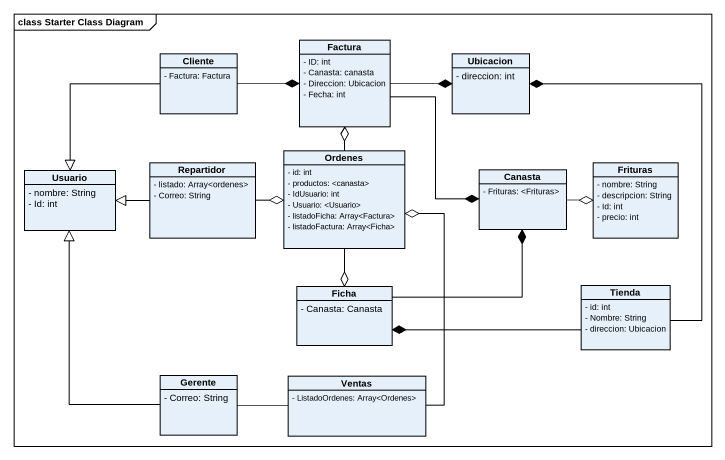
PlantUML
@startuml
mainframe class Starter Class Diagram
hide circle
hide empty members
skinparam classAttributeIconSize 0
class Cliente {
  - Factura: Factura
}
class Factura {
  - ID: int
  - Canasta: canasta
  - Direccion: Ubicacion
  - Fecha: int
}
class Ubicacion {
  - direccion: int
}
class Usuario {
  - nombre: String
  - Id: int
}
class Repartidor {
  - listado: Array<ordenes>
  - Correo: String
}
class Ordenes {
  - id: int
  - productos: <canasta>
  - IdUsuario: int
  - Usuario: <Usuario>
  - listadoFicha: Array<Factura>
  - listadoFactura: Array<Ficha>
}
class Canasta {
  - Frituras: <Frituras>
}
class Frituras {
  - nombre: String
  - descripcion: String
  - Id: int
  - precio: int
}
class Ficha {
  - Canasta: Canasta
}
class Tienda {
  - id: int
  - Nombre: String
  - direccion: Ubicacion
}
class Gerente {
  - Correo: String
}
class Ventas {
  - ListadoOrdenes: Array<Ordenes>
}
Cliente -right-* Factura
Cliente --|> Usuario
Factura -right-* Ubicacion
Factura --* Canasta
Repartidor -left-|> Usuario
Repartidor -right-o Ordenes
Ordenes -up-o Factura
Ordenes --o Ficha
Canasta -right-o Frituras
Ficha -up-* Canasta
Tienda -up-* Ubicacion
Tienda -left-* Ficha
Gerente -up-|> Usuario
Gerente -right- Ventas
Ventas -up-o Ordenes
@enduml
